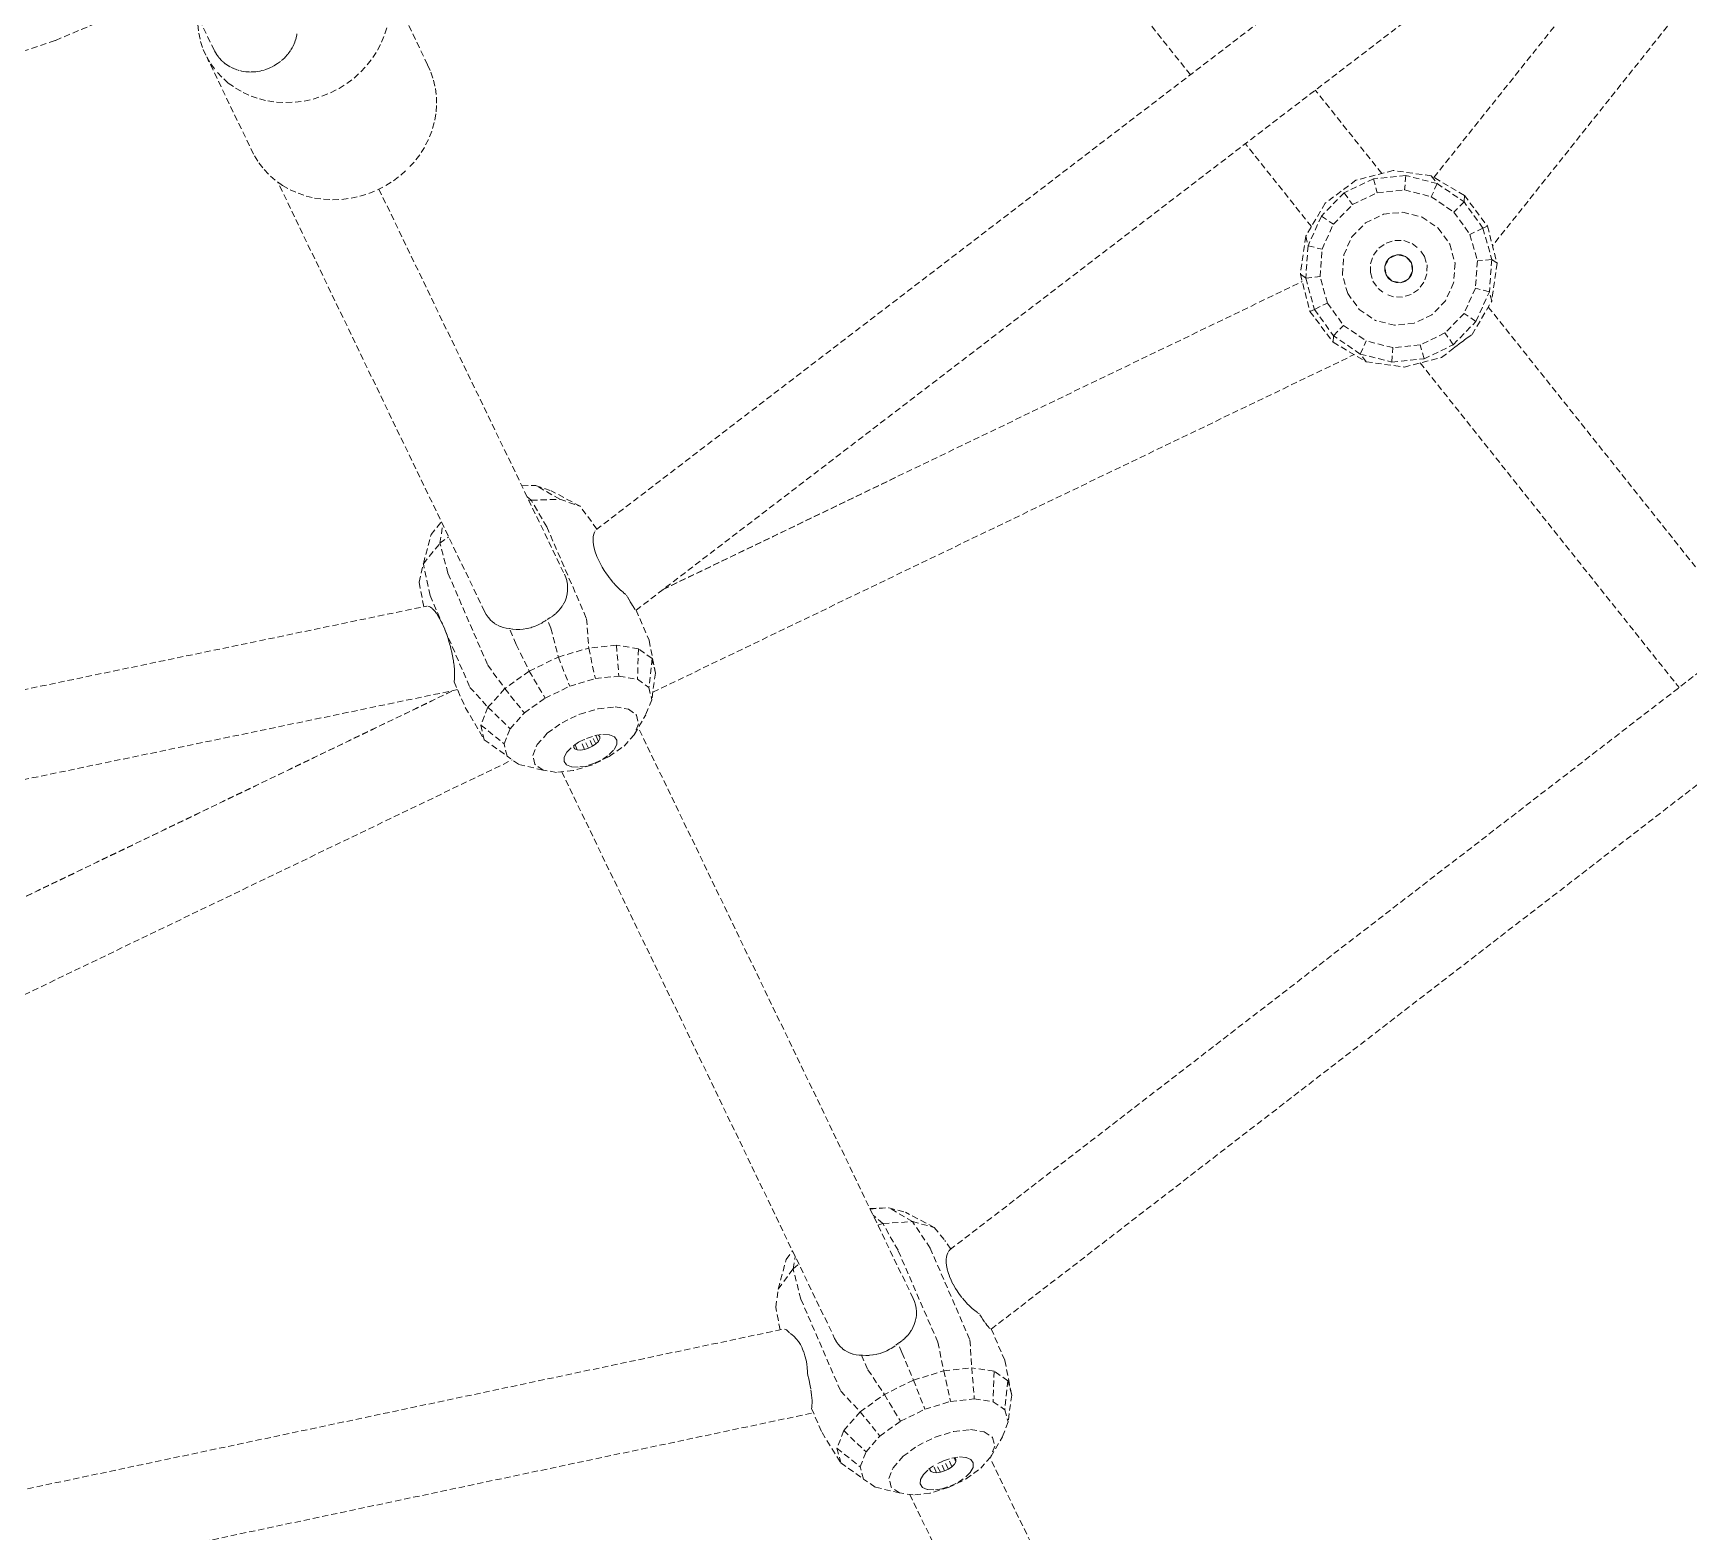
# Model space of a CAD drawing. Header units: millimetres. Extents: x -3111 to 2953, y -2449 to 2811.
# Drawn here: x 534.2 to 872.5, y -692.4 to -386.1 of the extents above; entities that cross this region are included whole.
import ezdxf

# ---------------------------------------------------------------- set-up
doc = ezdxf.new("R2010")
doc.units = ezdxf.units.MM
doc.linetypes.add('HIDDEN', pattern=[1.905, 1.27, -0.635])
doc.layers.add('DIKOM_ЗОНА', color=90, linetype='Continuous')
doc.layers.add('DIKOM_ОБЪЕКТ', color=7, linetype='Continuous')

msp = doc.modelspace()

# ---------------------------------------------------------------- linework, layer by layer
at = {"layer": 'DIKOM_ЗОНА', "color": 3, "lineweight": 15}
msp.add_circle((322.894, 181.327), 2629.975, dxfattribs=at)
at = {"layer": 'DIKOM_ОБЪЕКТ', "color": 7, "linetype": 'HIDDEN', "lineweight": 15}
for p, q in [((770.686, -394.621), (694.942, -299.64)), ((649.278, -487.568), (882.751, -308.826)), ((657.392, -504.026), (895.823, -321.489)), ((820.44, -415.59), (894.986, -322.129)), ((912.1, -329.572), (832.42, -429.552)), ((583.756, -368.426), (538.673, -387.634)), ((614.788, -392.555), (605.728, -373.74)), ((571.218, -389.638), (565.334, -377.42)), ((567.825, -384.353), (568.034, -386.105)), ((606.078, -386.267), (606.591, -384.516)), ((538.673, -387.634), (492.191, -403.152)), ((568.034, -386.105), (568.412, -387.817)), ((568.412, -387.817), (568.951, -389.445)), ((587.109, -389.087), (586.848, -389.545)), ((587.272, -388.803), (587.109, -389.087)), ((587.639, -387.967), (587.3, -388.742)), ((587.912, -387.106), (587.661, -387.904)), ((588.048, -386.435), (587.929, -387.041)), ((588.088, -386.228), (588.048, -386.435)), ((604.586, -389.588), (605.405, -387.973)), ((605.405, -387.973), (606.078, -386.267)), ((568.951, -389.445), (569.647, -390.963)), ((579.212, -410.825), (569.647, -390.963)), ((569.647, -390.963), (570.506, -392.407)), ((570.506, -392.407), (571.528, -393.778)), ((571.639, -390.395), (571.252, -389.7)), ((571.9, -390.759), (571.678, -390.452)), ((572.149, -391.102), (571.957, -390.836)), ((572.739, -391.744), (572.191, -391.153)), ((573.031, -392), (572.835, -391.833)), ((573.452, -392.361), (573.109, -392.067)), ((574.185, -392.855), (573.506, -392.397)), ((583.388, -392.798), (584.144, -392.338)), ((584.144, -392.338), (584.743, -391.887)), ((584.959, -391.715), (585.604, -391.12)), ((585.652, -391.069), (586.23, -390.417)), ((586.777, -389.661), (586.273, -390.362)), ((602.46, -392.595), (603.611, -391.114)), ((603.611, -391.114), (604.586, -389.588)), ((572.713, -395.079), (571.528, -393.778)), ((574.061, -396.307), (572.713, -395.079)), ((574.463, -393.003), (574.241, -392.887)), ((574.975, -393.269), (574.576, -393.061)), ((575.815, -393.598), (575.034, -393.296)), ((576.239, -393.717), (575.939, -393.637)), ((576.757, -393.855), (576.411, -393.763)), ((577.666, -393.998), (576.821, -393.867)), ((578.365, -394.037), (577.732, -394.006)), ((578.365, -394.037), (578.595, -394.049)), ((578.731, -394.047), (579.6, -394.002)), ((579.669, -393.993), (580.536, -393.86)), ((580.604, -393.845), (580.916, -393.765)), ((580.916, -393.765), (581.39, -393.643)), ((581.532, -393.602), (582.419, -393.278)), ((582.445, -393.265), (583.297, -392.855)), ((598.291, -396.403), (599.767, -395.275)), ((599.767, -395.275), (601.168, -393.994)), ((601.168, -393.994), (602.46, -392.595)), ((614.788, -392.555), (615.485, -394.074)), ((615.485, -394.074), (616.024, -395.701)), ((616.024, -395.701), (616.401, -397.413)), ((574.061, -396.307), (575.571, -397.358)), ((575.571, -397.358), (577.134, -398.249)), ((577.134, -398.249), (578.749, -398.98)), ((578.749, -398.98), (580.415, -399.55)), ((591.389, -399.589), (593.2, -399.013)), ((593.2, -399.013), (594.985, -398.276)), ((594.985, -398.276), (596.697, -397.4)), ((596.697, -397.4), (598.291, -396.403)), ((616.401, -397.413), (616.611, -399.165)), ((616.611, -399.165), (616.645, -400.911)), ((809.781, -414.777), (796.204, -397.755)), ((809.781, -414.777), (796.205, -397.754)), ((580.415, -399.55), (582.135, -399.959)), ((582.135, -399.959), (583.949, -400.207)), ((583.949, -400.207), (585.827, -400.295)), ((585.827, -400.295), (587.723, -400.221)), ((587.723, -400.221), (589.585, -399.988)), ((589.585, -399.988), (591.389, -399.589)), ((616.495, -402.628), (616.156, -404.379)), ((616.645, -400.911), (616.495, -402.628)), ((616.156, -404.379), (615.643, -406.129)), ((614.97, -407.834), (614.151, -409.449)), ((615.643, -406.129), (614.97, -407.834)), ((795.423, -425.641), (781.911, -408.697)), ((580.071, -412.268), (579.212, -410.825)), ((581.093, -413.64), (580.071, -412.268)), ((612.025, -412.457), (610.733, -413.856)), ((613.176, -410.976), (612.025, -412.457)), ((614.151, -409.449), (613.176, -410.976)), ((721.568, -634.728), (1012.546, -410.33)), ((582.278, -414.94), (581.093, -413.64)), ((583.625, -416.169), (582.278, -414.94)), ((585.137, -417.22), (583.625, -416.169)), ((607.856, -416.264), (609.332, -415.137)), ((609.332, -415.137), (610.733, -413.856)), ((804.519, -416.134), (798.245, -420.856)), ((808.076, -415.871), (802.097, -418.751)), ((812.123, -414.173), (804.519, -416.134)), ((814.679, -415.21), (808.076, -415.871)), ((808.076, -415.871), (808.874, -418.71)), ((819.899, -415.271), (812.123, -414.173)), ((814.679, -415.21), (814.459, -418.151)), ((821.111, -416.848), (814.679, -415.21)), ((826.662, -419.26), (819.899, -415.271)), ((819.899, -415.271), (821.111, -416.848)), ((626.44, -504.308), (584.181, -416.555)), ((585.137, -417.22), (586.699, -418.111)), ((586.699, -418.111), (588.314, -418.842)), ((588.314, -418.842), (589.98, -419.412)), ((589.98, -419.412), (591.7, -419.821)), ((599.15, -419.849), (600.954, -419.451)), ((600.954, -419.451), (602.765, -418.875)), ((602.765, -418.875), (604.549, -418.138)), ((604.549, -418.138), (606.262, -417.261)), ((604.848, -417.985), (642.744, -496.677)), ((606.262, -417.261), (607.856, -416.264)), ((802.097, -418.751), (797.462, -423.502)), ((802.097, -418.751), (803.818, -421.145)), ((803.818, -421.145), (808.874, -418.71)), ((808.874, -418.71), (814.459, -418.151)), ((814.459, -418.151), (819.899, -419.536)), ((821.111, -416.848), (819.899, -419.536)), ((819.899, -419.536), (824.536, -422.697)), ((821.111, -416.848), (826.594, -420.587)), ((826.662, -419.26), (826.594, -420.587)), ((826.662, -419.26), (831.384, -425.534)), ((591.7, -419.821), (593.514, -420.069)), ((593.514, -420.069), (595.393, -420.156)), ((595.393, -420.156), (597.288, -420.083)), ((597.288, -420.083), (599.15, -419.849)), ((798.245, -420.856), (794.256, -427.619)), ((799.899, -425.163), (803.818, -421.145)), ((810.116, -423.121), (814.116, -422.721)), ((814.116, -422.721), (818.013, -423.713)), ((826.594, -420.587), (824.536, -422.697)), ((824.536, -422.697), (827.812, -427.254)), ((830.469, -425.975), (826.594, -420.587)), ((729.987, -650.967), (1025.467, -423.096)), ((797.462, -423.502), (794.733, -429.551)), ((797.462, -423.502), (799.899, -425.163)), ((797.59, -430.279), (799.899, -425.163)), ((803.685, -427.744), (806.493, -424.866)), ((806.493, -424.866), (810.116, -423.121)), ((818.013, -423.713), (821.336, -425.978)), ((821.336, -425.978), (823.683, -429.243)), ((830.469, -425.975), (827.812, -427.254)), ((831.384, -425.534), (830.469, -425.975)), ((830.469, -425.975), (832.266, -432.364)), ((831.384, -425.534), (833.345, -433.138)), ((794.256, -427.619), (793.158, -435.395)), ((794.733, -429.551), (794.237, -436.169)), ((794.256, -427.619), (794.733, -429.551)), ((794.733, -429.551), (797.59, -430.279)), ((802.031, -431.409), (803.685, -427.744)), ((809.213, -430.044), (810.716, -429.003)), ((810.716, -429.003), (812.466, -428.476)), ((812.466, -428.476), (814.298, -428.518)), ((814.298, -428.518), (816.024, -429.123)), ((816.024, -429.123), (817.477, -430.231)), ((823.683, -429.243), (824.772, -433.114)), ((827.812, -427.254), (829.332, -432.657)), ((797.171, -435.876), (797.59, -430.279)), ((801.731, -435.419), (802.031, -431.409)), ((807.502, -433.228), (808.104, -431.502)), ((808.104, -431.502), (809.213, -430.044)), ((810.719, -432.906), (810.422, -433.755)), ((810.423, -433.754), (811.265, -432.188)), ((811.264, -432.189), (810.719, -432.906)), ((812.004, -431.676), (811.264, -432.189)), ((812.865, -431.418), (811.266, -432.188)), ((812.865, -431.417), (812.004, -431.676)), ((813.767, -431.438), (812.865, -431.417)), ((814.614, -431.735), (812.865, -431.418)), ((814.616, -431.736), (813.767, -431.438)), ((815.842, -433.019), (814.614, -431.735)), ((815.331, -432.281), (814.616, -431.736)), ((815.842, -433.019), (815.331, -432.281)), ((815.331, -432.281), (815.842, -433.019)), ((815.842, -433.019), (816.08, -434.779)), ((816.08, -434.779), (815.842, -433.019)), ((815.842, -433.019), (816.1, -433.878)), ((818.516, -431.732), (817.477, -430.231)), ((818.516, -431.732), (819.041, -433.478)), ((829.332, -432.657), (828.913, -438.254)), ((832.266, -432.364), (829.332, -432.657)), ((832.266, -432.364), (831.77, -438.982)), ((833.345, -433.138), (832.266, -432.364)), ((793.158, -435.395), (795.119, -442.999)), ((793.158, -435.395), (794.237, -436.169)), ((794.237, -436.169), (797.171, -435.876)), ((794.237, -436.169), (796.034, -442.558)), ((798.691, -441.278), (797.171, -435.876)), ((802.82, -439.29), (801.731, -435.419)), ((807.462, -435.054), (807.502, -433.228)), ((807.462, -435.054), (807.987, -436.801)), ((810.403, -434.654), (810.423, -433.754)), ((810.403, -434.654), (810.422, -433.755)), ((810.403, -434.654), (810.661, -435.514)), ((810.661, -435.514), (810.423, -433.754)), ((810.661, -435.514), (810.423, -433.754)), ((810.661, -435.514), (811.172, -436.252)), ((811.172, -436.252), (810.661, -435.514)), ((811.889, -436.798), (810.661, -435.514)), ((811.172, -436.252), (811.887, -436.797)), ((813.639, -437.115), (815.237, -436.345)), ((814.499, -436.857), (815.239, -436.344)), ((816.08, -434.779), (815.238, -436.345)), ((815.239, -436.344), (815.784, -435.627)), ((815.784, -435.627), (816.081, -434.778)), ((816.1, -433.878), (816.08, -434.779)), ((816.1, -433.878), (816.081, -434.778)), ((819.001, -435.305), (818.399, -437.031)), ((819.041, -433.478), (819.001, -435.305)), ((824.772, -433.114), (824.472, -437.123)), ((833.345, -433.138), (832.247, -440.914)), ((662.868, -499.834), (793.536, -436.862)), ((802.82, -439.29), (805.167, -442.555)), ((807.987, -436.801), (809.026, -438.302)), ((809.026, -438.302), (810.479, -439.41)), ((812.205, -440.015), (810.479, -439.41)), ((811.887, -436.797), (812.737, -437.095)), ((811.889, -436.798), (813.638, -437.115)), ((812.737, -437.095), (813.638, -437.115)), ((813.638, -437.115), (814.499, -436.857)), ((815.787, -439.53), (814.036, -440.056)), ((817.29, -438.489), (815.787, -439.53)), ((818.399, -437.031), (817.29, -438.489)), ((824.472, -437.123), (822.818, -440.788)), ((828.913, -438.254), (826.604, -443.37)), ((831.77, -438.982), (828.913, -438.254)), ((829.041, -445.031), (831.77, -438.982)), ((832.247, -440.914), (831.77, -438.982)), ((795.119, -442.999), (796.034, -442.558)), ((795.119, -442.999), (799.841, -449.272)), ((796.034, -442.558), (798.691, -441.278)), ((796.034, -442.558), (799.909, -447.946)), ((798.691, -441.278), (801.967, -445.836)), ((805.167, -442.555), (808.49, -444.82)), ((814.036, -440.056), (812.205, -440.015)), ((822.818, -440.788), (820.01, -443.667)), ((828.257, -447.677), (832.247, -440.914)), ((831.557, -442.083), (884.799, -508.846)), ((799.909, -447.946), (801.967, -445.836)), ((801.967, -445.836), (806.604, -448.997)), ((812.386, -445.812), (808.49, -444.82)), ((816.388, -445.412), (812.386, -445.812)), ((820.01, -443.667), (816.388, -445.412)), ((826.604, -443.37), (822.685, -447.388)), ((824.407, -449.782), (829.041, -445.031)), ((829.041, -445.031), (826.604, -443.37)), ((799.841, -449.272), (799.909, -447.946)), ((799.841, -449.272), (806.604, -453.262)), ((805.392, -451.685), (799.909, -447.946)), ((805.392, -451.685), (806.604, -448.997)), ((812.044, -450.382), (806.604, -448.997)), ((817.629, -449.823), (812.044, -450.382)), ((822.685, -447.388), (817.629, -449.823)), ((818.427, -452.662), (817.629, -449.823)), ((818.427, -452.662), (824.407, -449.782)), ((824.407, -449.782), (822.685, -447.388)), ((825.099, -450.006), (824.82, -450.223)), ((825.599, -449.625), (825.099, -450.006)), ((825.887, -449.406), (825.599, -449.625)), ((826.392, -449.031), (825.887, -449.406)), ((826.684, -448.813), (826.392, -449.031)), ((826.972, -448.603), (826.684, -448.813)), ((827.474, -448.238), (826.972, -448.603)), ((827.474, -448.238), (827.755, -448.039)), ((827.755, -448.039), (828.116, -447.783)), ((660.82, -520.809), (804.144, -451.811)), ((806.604, -453.262), (805.392, -451.685)), ((805.392, -451.685), (811.824, -453.322)), ((806.604, -453.262), (814.38, -454.36)), ((811.824, -453.322), (812.044, -450.382)), ((811.824, -453.322), (818.427, -452.662)), ((814.38, -454.36), (821.984, -452.399)), ((821.984, -452.399), (823.721, -451.091)), ((824.064, -450.817), (823.721, -451.091)), ((824.331, -450.604), (824.064, -450.817)), ((824.82, -450.223), (824.331, -450.604)), ((817.653, -453.516), (870.544, -519.84)), ((662.927, -499.789), (710.517, -476.871)), ((634.045, -478.615), (636.855, -478.531)), ((634.047, -478.619), (636.855, -478.531)), ((636.855, -478.531), (640.026, -479.627)), ((641.852, -481.376), (636.855, -478.531)), ((645.997, -482.808), (640.026, -479.627)), ((635.967, -481.559), (635.148, -480.905)), ((635.52, -481.676), (635.967, -481.559)), ((635.967, -481.559), (641.852, -481.376)), ((639.148, -486.99), (635.967, -481.559)), ((641.852, -481.376), (645.997, -482.808)), ((649.385, -487.486), (645.997, -482.808)), ((615.498, -488.597), (617.613, -485.978)), ((617.314, -490.35), (617.9, -486.573)), ((639.148, -486.99), (647.284, -505.773)), ((613.937, -494.533), (615.498, -488.597)), ((613.937, -494.533), (617.314, -490.35)), ((617.314, -490.35), (619.092, -489.049)), ((618.959, -496.506), (617.314, -490.35)), ((648.608, -489.497), (648.623, -490.048)), ((648.654, -488.978), (648.609, -489.477)), ((648.625, -490.067), (648.705, -490.678)), ((648.753, -488.508), (648.655, -488.96)), ((648.912, -488.091), (648.758, -488.488)), ((649.065, -487.792), (648.976, -487.986)), ((648.708, -490.698), (648.844, -491.36)), ((648.849, -491.379), (649.046, -492.083)), ((649.052, -492.102), (649.314, -492.84)), ((649.321, -492.86), (649.398, -493.041)), ((649.398, -493.041), (649.644, -493.624)), ((649.653, -493.643), (650.032, -494.425)), ((613.069, -498.328), (613.937, -494.533)), ((615.303, -501.033), (613.937, -494.533)), ((618.959, -496.506), (627.095, -515.289)), ((642.754, -496.703), (643.026, -497.348)), ((643.024, -497.346), (643.225, -498.005)), ((650.041, -494.444), (650.47, -495.235)), ((650.481, -495.254), (650.897, -495.925)), ((651.341, -496.594), (650.908, -495.941)), ((651.802, -497.241), (651.352, -496.61)), ((652.278, -497.86), (651.814, -497.257)), ((614.02, -503.327), (613.069, -498.328)), ((643.32, -500.709), (643.185, -501.289)), ((643.231, -498.028), (643.358, -498.688)), ((643.401, -500.072), (643.32, -500.709)), ((643.361, -498.713), (643.417, -499.372)), ((643.417, -499.397), (643.404, -500.046)), ((652.711, -498.378), (652.291, -497.877)), ((653.277, -499.004), (652.785, -498.465)), ((653.791, -499.524), (653.292, -499.02)), ((654.306, -500.007), (653.808, -499.54)), ((654.821, -500.451), (654.324, -500.023)), ((655.339, -500.853), (654.84, -500.467)), ((326.733, -562.939), (614.639, -503.199)), ((615.084, -503.27), (614.815, -503.201)), ((615.38, -503.422), (615.099, -503.274)), ((615.303, -501.033), (617.828, -506.862)), ((615.686, -503.65), (615.395, -503.43)), ((615.997, -503.942), (615.7, -503.661)), ((616.314, -504.303), (616.01, -503.955)), ((641.939, -503.723), (641.502, -504.226)), ((642.32, -503.192), (641.939, -503.723)), ((642.665, -502.604), (642.341, -503.161)), ((642.949, -501.991), (642.682, -502.575)), ((643.169, -501.358), (642.962, -501.962)), ((655.678, -501.347), (655.462, -500.939)), ((655.948, -501.843), (655.69, -501.368)), ((656.2, -502.298), (655.959, -501.864)), ((656.435, -502.708), (656.211, -502.318)), ((656.652, -503.072), (656.446, -502.727)), ((656.85, -503.387), (656.662, -503.089)), ((657.055, -503.69), (656.86, -503.403)), ((657.215, -503.894), (657.093, -503.74)), ((657.387, -504.013), (660.06, -510.186)), ((616.639, -504.74), (616.327, -504.318)), ((616.972, -505.251), (616.651, -504.758)), ((617.308, -505.826), (616.984, -505.271)), ((617.644, -506.469), (617.32, -505.847)), ((617.826, -506.857), (617.656, -506.491)), ((617.828, -506.862), (617.99, -507.178)), ((618.001, -507.201), (618.303, -507.95)), ((626.442, -504.313), (626.767, -504.907)), ((626.777, -504.924), (627.149, -505.465)), ((627.164, -505.485), (627.58, -505.97)), ((628.055, -506.418), (627.598, -505.989)), ((628.541, -506.785), (628.055, -506.417)), ((629.078, -507.11), (628.563, -506.801)), ((629.643, -507.374), (629.202, -507.17)), ((630.238, -507.579), (629.671, -507.385)), ((636.122, -507.538), (635.859, -507.619)), ((636.337, -507.472), (636.122, -507.538)), ((636.611, -507.364), (636.337, -507.472)), ((637.241, -507.117), (636.611, -507.364)), ((637.505, -506.983), (637.241, -507.117)), ((638.11, -506.675), (637.505, -506.983)), ((638.36, -506.516), (638.11, -506.675)), ((638.564, -506.378), (638.36, -506.516)), ((639.044, -506.067), (638.652, -506.322)), ((639.765, -505.628), (639.235, -505.923)), ((639.999, -507.688), (639.235, -505.923)), ((640.359, -505.229), (639.765, -505.628)), ((640.945, -504.763), (640.4, -505.201)), ((641.473, -504.258), (640.98, -504.732)), ((647.284, -505.773), (647.716, -511.767)), ((618.316, -507.988), (623.439, -519.816)), ((618.316, -507.988), (618.616, -508.769)), ((618.625, -508.794), (618.918, -509.627)), ((618.925, -509.65), (619.153, -510.39)), ((619.159, -510.413), (619.369, -511.15)), ((630.857, -507.722), (630.27, -507.587)), ((631.457, -507.798), (630.857, -507.722)), ((632.91, -511.03), (631.512, -507.803)), ((632.153, -507.909), (631.512, -507.803)), ((632.873, -507.971), (632.197, -507.915)), ((633.611, -507.975), (632.92, -507.972)), ((634.306, -507.922), (633.611, -507.975)), ((635.056, -507.809), (634.358, -507.918)), ((635.804, -507.635), (635.109, -507.799)), ((639.999, -507.688), (641.52, -513.609)), ((660.06, -510.186), (661.352, -516.904)), ((619.375, -511.173), (619.566, -511.902)), ((619.572, -511.926), (619.741, -512.644)), ((619.746, -512.668), (619.891, -513.372)), ((619.896, -513.397), (620.017, -514.085)), ((620.021, -514.111), (620.055, -514.344)), ((632.91, -511.03), (635.565, -516.489)), ((635.565, -516.489), (641.52, -513.609)), ((641.52, -513.609), (647.716, -511.767)), ((641.52, -513.609), (643.837, -519.576)), ((653.404, -511.184), (647.716, -511.767)), ((647.716, -511.767), (649.076, -518.017)), ((657.9, -511.931), (653.404, -511.184)), ((653.404, -511.184), (653.887, -517.524)), ((657.9, -511.931), (657.689, -518.156)), ((660.66, -513.918), (657.9, -511.931)), ((660.66, -513.918), (660.024, -519.836)), ((661.352, -516.904), (660.66, -513.918)), ((620.055, -514.344), (620.12, -514.779)), ((620.123, -514.805), (620.202, -515.449)), ((620.204, -515.476), (620.261, -516.093)), ((620.262, -516.119), (620.294, -516.711)), ((620.305, -517.324), (620.294, -517.848)), ((620.295, -516.737), (620.305, -517.298)), ((627.095, -515.289), (630.569, -520.059)), ((635.565, -516.489), (630.569, -520.059)), ((635.565, -516.489), (638.801, -522.011)), ((649.076, -518.017), (653.887, -517.524)), ((653.887, -517.524), (657.689, -518.156)), ((661.352, -516.904), (660.609, -522.362)), ((326.904, -581.288), (620.921, -520.279)), ((512.192, -572.379), (619.967, -520.477)), ((512.227, -572.431), (620.081, -520.453)), ((620.257, -518.385), (620.222, -518.664)), ((620.222, -518.664), (622.5, -523.923)), ((620.293, -517.874), (620.26, -518.359)), ((623.439, -519.816), (627.134, -523.888)), ((627.134, -523.888), (630.569, -520.059)), ((630.569, -520.059), (634.575, -525.03)), ((638.801, -522.011), (643.837, -519.576)), ((643.837, -519.576), (649.076, -518.017)), ((657.689, -518.156), (660.024, -519.836)), ((660.024, -519.836), (660.609, -522.362)), ((622.5, -523.923), (626.366, -530.502)), ((627.134, -523.888), (625.674, -527.515)), ((627.134, -523.888), (631.67, -528.268)), ((634.575, -525.03), (638.801, -522.011)), ((645.896, -525.287), (649.649, -524.17)), ((649.649, -524.17), (653.096, -523.817)), ((653.096, -523.817), (655.819, -524.269)), ((655.819, -524.269), (657.492, -525.473)), ((660.609, -522.362), (659.375, -525.43)), ((625.674, -527.515), (626.366, -530.502)), ((625.674, -527.515), (630.436, -531.336)), ((631.67, -528.268), (634.575, -525.03)), ((639.26, -529.194), (642.287, -527.031)), ((642.287, -527.031), (645.896, -525.287)), ((657.027, -529.481), (659.375, -525.43)), ((657.911, -527.283), (657.027, -529.481)), ((657.492, -525.473), (657.911, -527.283)), ((626.366, -530.502), (631.022, -533.862)), ((630.436, -531.336), (631.67, -528.268)), ((637.179, -531.515), (639.26, -529.194)), ((645.662, -531.033), (644.271, -532.008)), ((645.662, -531.033), (647.29, -530.229)), ((646.867, -532.514), (646.126, -530.804)), ((647.708, -532.241), (646.788, -530.477)), ((647.29, -530.229), (648.999, -529.674)), ((648.509, -531.845), (647.745, -530.081)), ((649.195, -531.365), (648.417, -529.863)), ((648.999, -529.674), (650.62, -529.422)), ((649.696, -530.848), (649.176, -529.646)), ((649.195, -531.365), (649.696, -530.848)), ((649.696, -530.848), (649.965, -530.344)), ((649.974, -529.901), (649.723, -529.566)), ((649.965, -530.344), (649.974, -529.901)), ((650.62, -529.422), (651.996, -529.5)), ((651.996, -529.5), (652.987, -529.899)), ((652.987, -529.899), (653.499, -530.581)), ((653.499, -530.581), (653.48, -531.48)), ((654.946, -531.801), (657.027, -529.481)), ((714.017, -644.678), (657.854, -528.054)), ((631.022, -533.862), (630.436, -531.336)), ((633.356, -535.542), (631.022, -533.862)), ((636.294, -533.712), (637.179, -531.515)), ((636.714, -535.522), (636.294, -533.712)), ((642.686, -534.984), (642.704, -534.085)), ((642.704, -534.085), (643.251, -533.059)), ((643.251, -533.059), (644.271, -532.008)), ((644.66, -531.735), (644.654, -532.068)), ((644.654, -532.068), (644.905, -532.403)), ((644.905, -532.403), (645.393, -532.6)), ((645.393, -532.6), (644.935, -531.543)), ((645.393, -532.6), (646.07, -532.638)), ((646.07, -532.638), (646.867, -532.514)), ((647.708, -532.241), (646.867, -532.514)), ((647.708, -532.241), (648.509, -531.845)), ((651.918, -533.964), (648.31, -535.709)), ((648.509, -531.845), (649.195, -531.365)), ((648.894, -535.335), (650.523, -534.531)), ((650.523, -534.531), (651.914, -533.556)), ((651.914, -533.556), (652.934, -532.505)), ((651.918, -533.964), (654.946, -531.801)), ((653.48, -531.48), (652.934, -532.505)), ((516.92, -590.083), (632.097, -534.636)), ((638.386, -536.726), (633.356, -535.542)), ((638.386, -536.726), (636.714, -535.522)), ((641.11, -537.178), (638.386, -536.726)), ((644.556, -536.825), (641.11, -537.178)), ((642.215, -537.065), (697.98, -652.861)), ((643.198, -535.665), (642.686, -534.984)), ((644.188, -536.065), (643.198, -535.665)), ((645.565, -536.142), (644.188, -536.065)), ((648.31, -535.709), (644.556, -536.825)), ((647.185, -535.891), (645.565, -536.142)), ((648.894, -535.335), (647.185, -535.891)), ((705.168, -626.304), (709.07, -626.162)), ((705.228, -626.427), (709.07, -626.162)), ((707.822, -629.408), (705.841, -627.7)), ((707.822, -629.408), (713.889, -628.989)), ((709.07, -626.162), (712.469, -627.085)), ((713.889, -628.989), (709.07, -626.162)), ((718.331, -630.196), (712.469, -627.085)), ((717.493, -634.398), (713.889, -628.989)), ((713.889, -628.989), (718.331, -630.196)), ((706.807, -629.705), (707.822, -629.408)), ((710.926, -634.852), (707.822, -629.408)), ((718.331, -630.196), (720.472, -632.845)), ((688.074, -636.733), (689.362, -634.967)), ((719.062, -653.635), (710.926, -634.852)), ((717.493, -634.398), (725.628, -653.181)), ((721.739, -634.596), (720.472, -632.845)), ((720.997, -635.709), (720.87, -636.189)), ((721.135, -635.388), (721.002, -635.691)), ((721.316, -634.984), (721.162, -635.274)), ((721.568, -634.729), (721.349, -634.945)), ((686.446, -642.806), (688.074, -636.733)), ((686.446, -642.806), (689.485, -638.64)), ((689.485, -638.64), (689.932, -636.15)), ((689.485, -638.64), (690.681, -637.705)), ((691.078, -644.845), (689.485, -638.64)), ((720.795, -636.749), (720.788, -637.323)), ((720.789, -637.341), (720.852, -637.972)), ((720.866, -636.207), (720.796, -636.731)), ((720.855, -637.989), (720.978, -638.668)), ((720.982, -638.686), (721.17, -639.404)), ((721.175, -639.422), (721.435, -640.17)), ((685.96, -646.495), (686.446, -642.806)), ((721.442, -640.187), (721.768, -640.957)), ((721.776, -640.975), (721.926, -641.28)), ((721.926, -641.28), (722.162, -641.758)), ((722.171, -641.775), (722.614, -642.563)), ((722.624, -642.58), (723.054, -643.241)), ((691.078, -644.845), (699.214, -663.628)), ((714.024, -644.694), (714.295, -645.339)), ((714.298, -645.346), (714.498, -646.003)), ((714.504, -646.024), (714.633, -646.688)), ((723.514, -643.896), (723.064, -643.256)), ((723.994, -644.527), (723.525, -643.911)), ((724.491, -645.128), (724.108, -644.665)), ((725.007, -645.696), (724.503, -645.143)), ((725.54, -646.227), (725.02, -645.711)), ((726.082, -646.722), (725.554, -646.242)), ((686.838, -651.114), (685.96, -646.495)), ((714.258, -650.005), (714.46, -649.389)), ((714.467, -649.367), (714.587, -648.82)), ((714.685, -648.07), (714.61, -648.714)), ((714.637, -646.708), (714.695, -647.372)), ((714.697, -647.393), (714.687, -648.049)), ((726.628, -647.179), (726.098, -646.737)), ((727.175, -647.596), (726.644, -647.193)), ((727.566, -647.86), (727.193, -647.609)), ((727.977, -648.528), (727.672, -648.037)), ((728.278, -648.998), (727.988, -648.547)), ((728.564, -649.426), (728.289, -649.016)), ((728.833, -649.808), (728.575, -649.442)), ((328.014, -726.891), (687.539, -650.966)), ((687.968, -651.04), (687.736, -650.963)), ((688.224, -651.199), (687.976, -651.043)), ((688.494, -651.433), (688.233, -651.205)), ((688.774, -651.729), (688.503, -651.441)), ((689.203, -652.064), (688.867, -651.846)), ((689.679, -652.467), (689.217, -652.073)), ((690.135, -652.949), (689.691, -652.478)), ((690.146, -652.961), (690.57, -653.5)), ((697.979, -652.86), (698.307, -653.462)), ((712.299, -652.857), (711.763, -653.314)), ((712.814, -652.337), (712.329, -652.828)), ((713.268, -651.789), (712.839, -652.308)), ((713.641, -651.243), (713.268, -651.788)), ((713.975, -650.649), (713.657, -651.219)), ((714.249, -650.029), (713.988, -650.624)), ((729.086, -650.143), (728.844, -649.824)), ((729.32, -650.429), (729.096, -650.158)), ((729.506, -650.628), (729.33, -650.442)), ((729.773, -650.866), (729.58, -650.708)), ((729.973, -650.935), (732.754, -657.356)), ((690.579, -653.513), (690.97, -654.125)), ((690.978, -654.139), (691.327, -654.827)), ((691.334, -654.842), (691.642, -655.595)), ((691.648, -655.611), (691.914, -656.418)), ((691.918, -656.434), (692.137, -657.289)), ((698.315, -653.476), (698.69, -654.017)), ((698.701, -654.033), (699.119, -654.518)), ((699.131, -654.53), (699.588, -654.955)), ((700.092, -655.33), (699.603, -654.967)), ((700.625, -655.641), (700.109, -655.34)), ((701.165, -655.881), (700.625, -655.641)), ((701.703, -656.057), (701.186, -655.891)), ((702.363, -656.201), (701.777, -656.08)), ((702.991, -656.266), (702.39, -656.205)), ((703.458, -656.268), (703.022, -656.267)), ((703.458, -656.268), (704.766, -659.289)), ((703.458, -656.268), (703.65, -656.296)), ((703.65, -656.296), (704.326, -656.338)), ((704.364, -656.341), (705.054, -656.327)), ((705.792, -656.255), (705.095, -656.325)), ((706.534, -656.122), (705.836, -656.249)), ((707.275, -655.926), (706.58, -656.11)), ((707.752, -655.766), (707.29, -655.921)), ((708.342, -655.518), (707.752, -655.766)), ((708.646, -655.39), (708.342, -655.518)), ((709.212, -655.084), (708.646, -655.39)), ((709.504, -654.927), (709.212, -655.084)), ((710.041, -654.568), (709.504, -654.927)), ((710.333, -654.361), (710.041, -654.568)), ((710.918, -653.892), (710.507, -654.238)), ((711.099, -653.784), (710.918, -653.892)), ((711.736, -655.78), (710.918, -653.892)), ((711.727, -653.341), (711.141, -653.759)), ((711.736, -655.78), (714.087, -661.387)), ((719.062, -653.635), (720.287, -659.501)), ((725.628, -653.181), (726.007, -658.87)), ((692.14, -657.304), (692.266, -658.075)), ((692.268, -658.091), (692.358, -658.862)), ((692.359, -658.879), (692.411, -659.646)), ((692.411, -659.663), (692.417, -660.041)), ((704.766, -659.289), (708.155, -664.3)), ((714.087, -661.387), (720.287, -659.501)), ((720.287, -659.501), (726.007, -658.87)), ((720.287, -659.501), (721.682, -665.745)), ((730.557, -659.568), (726.007, -658.87)), ((726.007, -658.87), (726.52, -665.21)), ((730.557, -659.568), (730.368, -665.801)), ((733.389, -661.513), (730.557, -659.568)), ((732.754, -657.356), (734.161, -664.468)), ((692.417, -660.041), (692.515, -660.404)), ((692.52, -660.422), (692.694, -661.129)), ((692.698, -661.146), (692.851, -661.838)), ((692.855, -661.855), (692.987, -662.526)), ((692.99, -662.545), (693.104, -663.191)), ((714.087, -661.387), (708.155, -664.3)), ((714.087, -661.387), (716.439, -667.339)), ((733.389, -661.513), (732.763, -667.445)), ((734.161, -664.468), (733.389, -661.513)), ((693.131, -663.367), (693.2, -663.83)), ((693.202, -663.849), (693.273, -664.442)), ((693.275, -664.461), (693.325, -665.022)), ((693.346, -666.551), (693.306, -666.955)), ((693.325, -665.041), (693.355, -665.566)), ((693.363, -666.088), (693.347, -666.534)), ((693.355, -665.584), (693.363, -666.07)), ((699.214, -663.628), (703.207, -667.887)), ((703.207, -667.887), (708.155, -664.3)), ((708.155, -664.3), (711.422, -669.802)), ((716.439, -667.339), (721.682, -665.745)), ((721.682, -665.745), (726.52, -665.21)), ((726.52, -665.21), (730.368, -665.801)), ((730.368, -665.801), (732.763, -667.445)), ((734.161, -664.468), (733.415, -669.945)), ((328.553, -745.175), (693.641, -668.074)), ((693.304, -666.972), (693.264, -667.202)), ((693.264, -667.202), (695.398, -672.13)), ((703.207, -667.887), (699.839, -671.717)), ((703.207, -667.887), (707.238, -672.837)), ((707.238, -672.837), (711.422, -669.802)), ((711.422, -669.802), (716.439, -667.339)), ((733.415, -669.945), (732.247, -672.999)), ((732.763, -667.445), (733.415, -669.945)), ((695.398, -672.13), (699.229, -678.283)), ((699.839, -671.717), (698.457, -675.328)), ((699.839, -671.717), (704.389, -676.075)), ((704.389, -676.075), (707.238, -672.837)), ((714.958, -674.794), (718.552, -673.029)), ((718.552, -673.029), (722.309, -671.887)), ((722.309, -671.887), (725.775, -671.504)), ((725.775, -671.504), (728.531, -671.927)), ((728.531, -671.927), (730.247, -673.105)), ((729.877, -677.083), (732.247, -672.999)), ((730.247, -673.105), (730.715, -674.896)), ((698.457, -675.328), (699.229, -678.283)), ((698.457, -675.328), (703.221, -679.129)), ((703.221, -679.129), (704.389, -676.075)), ((711.96, -676.967), (714.958, -674.794)), ((730.715, -674.896), (729.877, -677.083)), ((699.229, -678.283), (703.874, -681.628)), ((703.874, -681.628), (703.221, -679.129)), ((709.082, -681.475), (709.919, -679.288)), ((709.919, -679.288), (711.96, -676.967)), ((716.103, -680.674), (717.154, -679.623)), ((717.154, -679.623), (718.569, -678.657)), ((717.46, -679.414), (717.441, -679.728)), ((717.441, -679.728), (717.675, -680.072)), ((717.675, -680.072), (717.451, -679.556)), ((717.675, -680.072), (718.149, -680.279)), ((718.813, -680.329), (718.199, -678.909)), ((720.209, -677.868), (718.569, -678.657)), ((719.604, -680.216), (718.762, -678.563)), ((719.604, -680.216), (720.444, -679.953)), ((720.444, -679.953), (719.656, -678.134)), ((720.209, -677.868), (721.914, -677.333)), ((721.251, -679.565), (720.34, -677.827)), ((720.444, -679.953), (721.251, -679.565)), ((721.251, -679.565), (721.947, -679.089)), ((721.947, -679.089), (721.274, -677.534)), ((721.914, -677.333), (723.522, -677.104)), ((721.947, -679.089), (722.464, -678.572)), ((722.751, -678.065), (722.404, -677.263)), ((722.464, -678.572), (722.751, -678.065)), ((722.778, -677.617), (722.544, -677.273)), ((722.751, -678.065), (722.778, -677.617)), ((723.522, -677.104), (724.873, -677.205)), ((724.839, -681.578), (727.837, -679.404)), ((724.873, -677.205), (725.835, -677.626)), ((726.255, -679.234), (725.673, -680.266)), ((725.835, -677.626), (726.31, -678.326)), ((726.31, -678.326), (726.255, -679.234)), ((729.877, -677.083), (727.837, -679.404)), ((765.335, -751.24), (729.713, -677.271)), ((706.268, -683.273), (703.874, -681.628)), ((711.266, -684.444), (706.268, -683.273)), ((709.55, -683.266), (709.082, -681.475)), ((711.266, -684.444), (709.55, -683.266)), ((715.465, -682.615), (715.521, -681.706)), ((715.941, -683.314), (715.465, -682.615)), ((715.521, -681.706), (716.103, -680.674)), ((716.903, -683.735), (715.941, -683.314)), ((721.245, -683.342), (717.488, -684.485)), ((718.149, -680.279), (718.813, -680.329)), ((719.604, -680.216), (718.813, -680.329)), ((719.862, -683.607), (721.567, -683.072)), ((721.245, -683.342), (724.839, -681.578)), ((721.567, -683.072), (723.207, -682.284)), ((723.207, -682.284), (724.622, -681.317)), ((725.673, -680.266), (724.622, -681.317)), ((714.023, -684.867), (711.266, -684.444)), ((713.343, -684.763), (749.117, -759.05)), ((717.488, -684.485), (714.023, -684.867)), ((718.254, -683.835), (716.903, -683.735)), ((719.862, -683.607), (718.254, -683.835))]:
    msp.add_line(p, q, dxfattribs=at)

doc.saveas('drawing.dxf')
